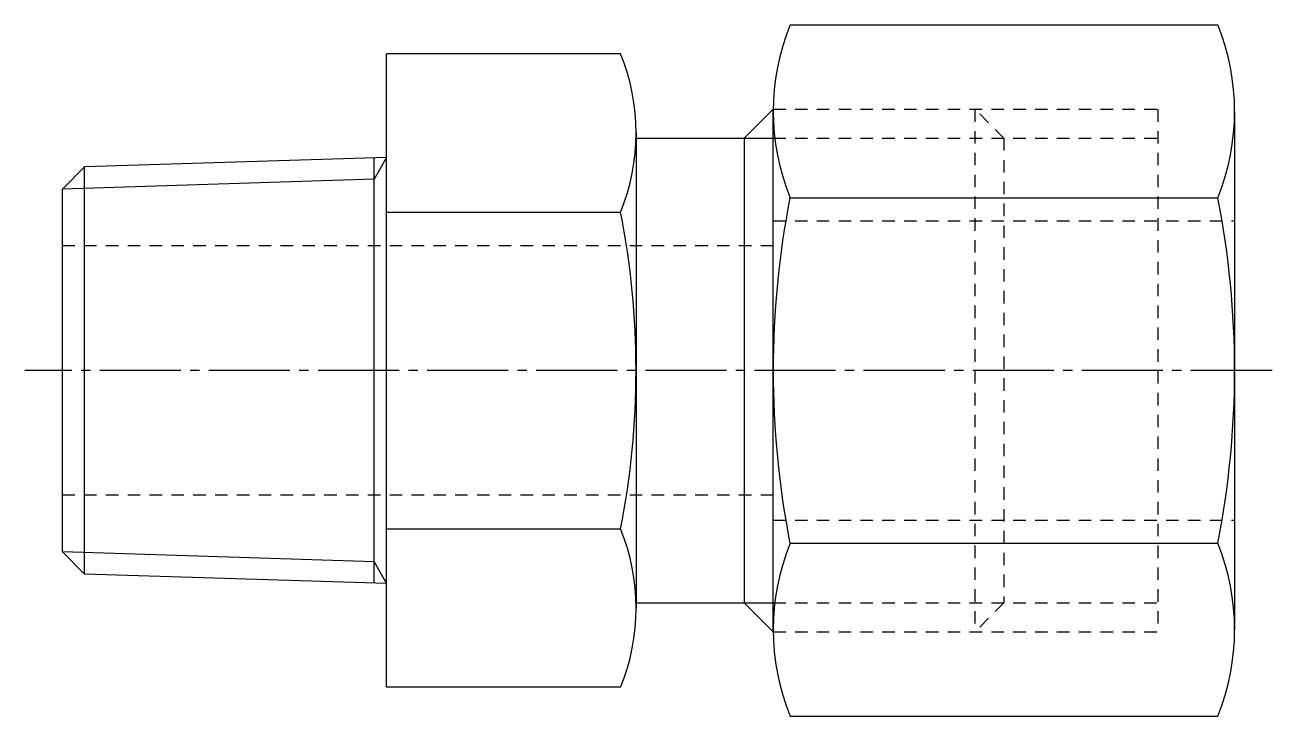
# Model space of a CAD drawing. Extents: x 31.7 to 121.4, y 21.9 to 118.3.
# Drawn here: x 71.38 to 121.38, y 90.56 to 118.27 of the extents above; entities outside this region: 2.
import ezdxf

# ---------------------------------------------------------------- set-up
doc = ezdxf.new("R2010")
doc.units = 0
doc.header["$LTSCALE"] = 0.25
doc.linetypes.add('CENTER', pattern=[17.5, 13, -1.5, 1.5, -1.5])
doc.linetypes.add('DASHED', pattern=[3.5, 2, -1.5])
doc.layers.get('0').update_dxf_attribs({"linetype": 'CONTINUOUS'})
doc.layers.add('CENTER', color=1, linetype='CENTER')
doc.styles.get("Standard").update_dxf_attribs({"font": 'txt.shx'})

msp = doc.modelspace()

# ---------------------------------------------------------------- linework, layer by layer
for p, q in [((102.053, 118.27), (119.207, 118.27)), ((95.263, 117.115), (85.88, 117.115)), ((85.88, 91.712), (85.88, 117.115)), ((100.218, 113.729), (101.38, 114.891)), ((101.38, 104.414), (101.38, 114.891)), ((119.88, 114.806), (119.88, 104.414)), ((95.878, 113.729), (100.218, 113.729)), ((95.88, 113.94), (95.88, 94.887)), ((100.218, 113.729), (100.218, 95.098)), ((72.88, 111.69), (73.764, 112.574)), ((85.88, 112.952), (73.764, 112.574)), ((73.764, 96.253), (73.764, 112.574)), ((85.377, 95.89), (85.377, 112.937)), ((72.88, 97.137), (72.88, 111.69)), ((102.053, 111.342), (119.207, 111.342)), ((85.88, 110.764), (95.263, 110.764)), ((101.38, 94.021), (101.38, 104.414)), ((119.88, 104.414), (119.88, 94.021)), ((85.88, 98.063), (95.263, 98.063)), ((72.88, 97.137), (73.764, 96.253)), ((102.053, 97.485), (119.207, 97.485)), ((85.88, 95.875), (73.764, 96.253)), ((95.878, 95.098), (100.218, 95.098)), ((100.218, 95.098), (101.38, 93.936)), ((95.263, 91.712), (85.88, 91.712)), ((102.053, 90.557), (119.207, 90.557))]:
    msp.add_line(p, q)
at = {"color": 3, "linetype": 'DASHED'}
for p, q in [((101.38, 114.891), (116.797, 114.891)), ((109.468, 114.891), (109.468, 93.936)), ((110.63, 113.729), (109.468, 114.891)), ((116.797, 114.891), (116.797, 93.936)), ((101.38, 113.729), (116.797, 113.729)), ((110.63, 113.729), (110.63, 95.098)), ((101.38, 110.414), (119.88, 110.414)), ((101.38, 109.414), (72.88, 109.414)), ((101.38, 99.414), (72.88, 99.414)), ((101.38, 98.414), (119.88, 98.414)), ((101.38, 95.098), (116.797, 95.098)), ((110.63, 95.098), (109.468, 93.936)), ((101.38, 93.936), (116.797, 93.936))]:
    msp.add_line(p, q, dxfattribs=at)
at = {"color": 3, "linetype": 'CONTINUOUS'}
for p, q in [((100.218, 113.729), (101.38, 113.729)), ((85.88, 112.952), (85.377, 112.081)), ((85.377, 112.081), (72.88, 111.69)), ((85.377, 96.746), (72.88, 97.137)), ((85.377, 96.746), (85.88, 95.875)), ((100.218, 95.098), (101.38, 95.098))]:
    msp.add_line(p, q, dxfattribs=at)
for centre, radius, start, end in [((110.633, 114.806), 9.252, 158.0126, 201.9874), ((110.628, 114.806), 9.252, 338.0126, 21.9874), ((87.399, 113.94), 8.481, 338.0126, 21.9874), ((137.38, 104.414), 36, 168.9042, 191.0958), ((83.88, 104.414), 36, 348.9042, 11.0958), ((62.88, 104.414), 33, 348.9042, 11.0958), ((87.399, 94.887), 8.481, 338.0126, 21.9874), ((110.633, 94.021), 9.252, 158.0126, 201.9874), ((110.628, 94.021), 9.252, 338.0126, 21.9874)]:
    msp.add_arc(centre, radius, start, end)
at = {"layer": 'CENTER'}
msp.add_line((121.38, 104.414), (71.38, 104.414), dxfattribs=at)

# ---------------------------------------------------------------- texts
for s, p in [('DKPT12 - 3', (31.387, 29.416)), ('DKPT123', (31.387, 21.916))]:
    msp.add_text(s, height=2).set_placement(p)

doc.saveas('drawing.dxf')
